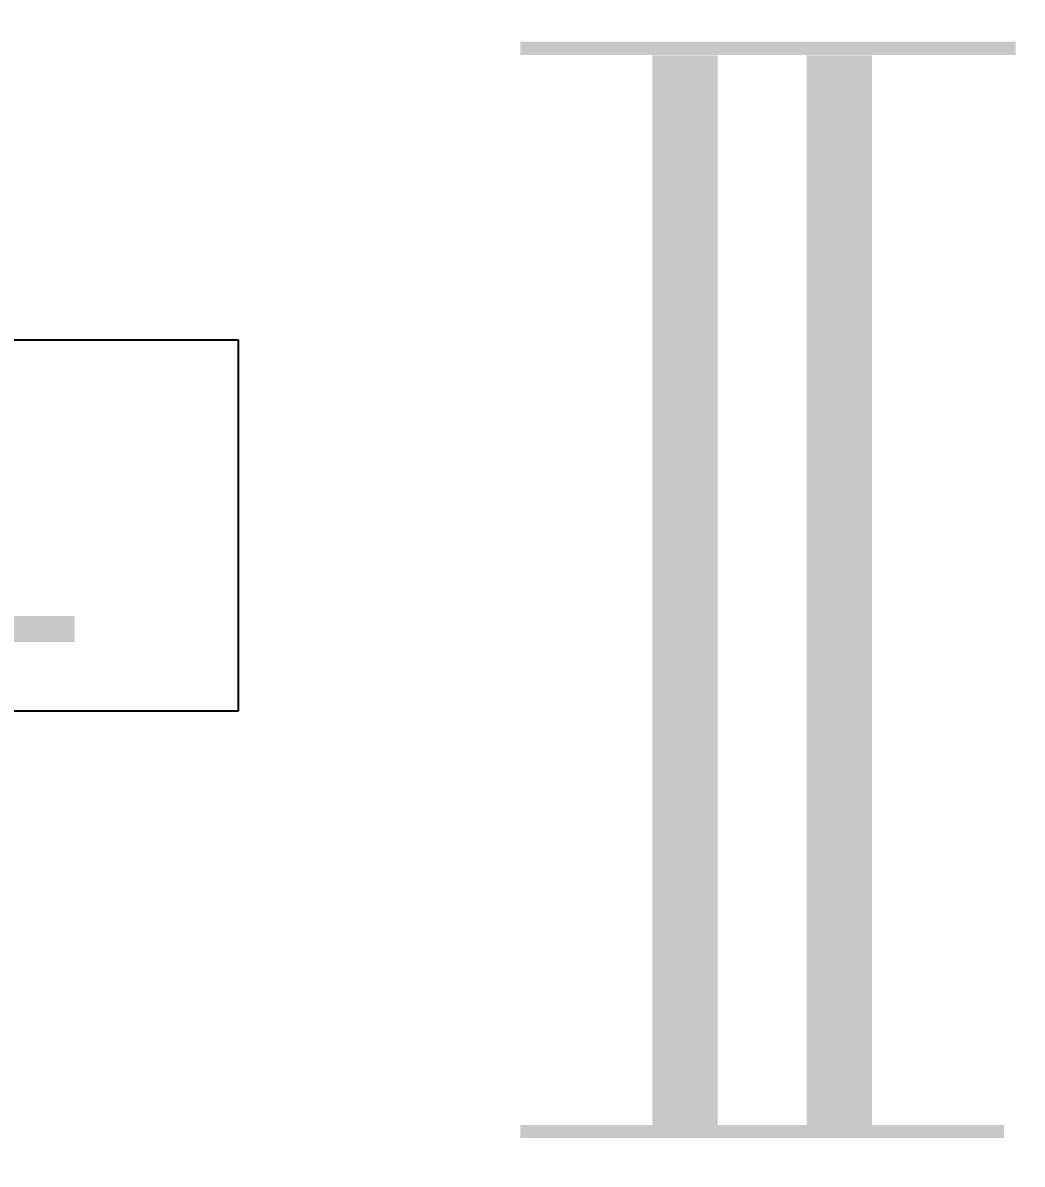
# Model space of a CAD drawing. Header units: inches. Extents: x 16928 to 514628, y -1471 to 241387.
# Drawn here: x 316399 to 317234, y 41183 to 42138 of the extents above; entities that cross this region are included whole.
import ezdxf

# ---------------------------------------------------------------- set-up
doc = ezdxf.new("R2010")
doc.units = ezdxf.units.IN
doc.header["$MEASUREMENT"] = 0
doc.layers.add('FITTING', color=8, linetype='Continuous')
doc.layers.add('LAMPU', color=7, linetype='Continuous')
doc.styles.add('SANSSERIF', font='SAS_____.pfb', dxfattribs={"width": 0.7, "height": 700})

# ---------------------------------------------------------------- blocks, each defined once
blk = doc.blocks.new('emergency light R')
at = {"layer": 'LAMPU', "color": 6, "linetype": 'Continuous'}
for p, q in [((0, 4.85), (0, 247.67)), ((0, 247.67), (459.3, 247.67)), ((459.3, 247.67), (459.3, 4.85)), ((459.3, 4.85), (0, 4.85))]:
    blk.add_line(p, q, dxfattribs=at)
at = {"layer": 'LAMPU', "color": 6, "linetype": 'Continuous', "style": 'SANSSERIF'}
blk.add_text('EL', height=153.771, dxfattribs=at).set_placement((96.99, 50.02))

msp = doc.modelspace()

# ---------------------------------------------------------------- linework, layer by layer
at = {"layer": 'FITTING', "color": 3}
for points, const_width in [([(316952.66, 41210.77), (316952.66, 42110.77)], 54.6), ([(316952.66, 41210.77), (316952.66, 42110.77)], 54.6), ([(317081.51, 41210.77), (317081.51, 42110.77)], 54.6), ([(317081.51, 41210.77), (317081.51, 42110.77)], 54.6), ([(316815.05, 42116.74), (317100.12, 42116.74)], 10.92), ([(316815.05, 42116.74), (317100.12, 42116.74)], 10.92), ([(316953.76, 42116.74), (317228.97, 42116.74)], 10.92), ([(316953.76, 42116.74), (317228.97, 42116.74)], 10.92), ([(316815.05, 41210.77), (317090.26, 41210.77)], 10.92), ([(316815.05, 41210.77), (317090.26, 41210.77)], 10.92), ([(316943.9, 41210.77), (317219.11, 41210.77)], 10.92), ([(316943.9, 41210.77), (317219.11, 41210.77)], 10.92)]:
    msp.add_lwpolyline(points, dxfattribs=dict(at, const_width=const_width))

# ---------------------------------------------------------------- block references
at = {"layer": 'LAMPU', "color": 8, "xscale": 1.27951153594687, "yscale": 1.27951153594687, "zscale": 1.27951153594687}
msp.add_blockref('emergency light R', (315991.48, 41556.08), dxfattribs=at)

doc.saveas('drawing.dxf')
